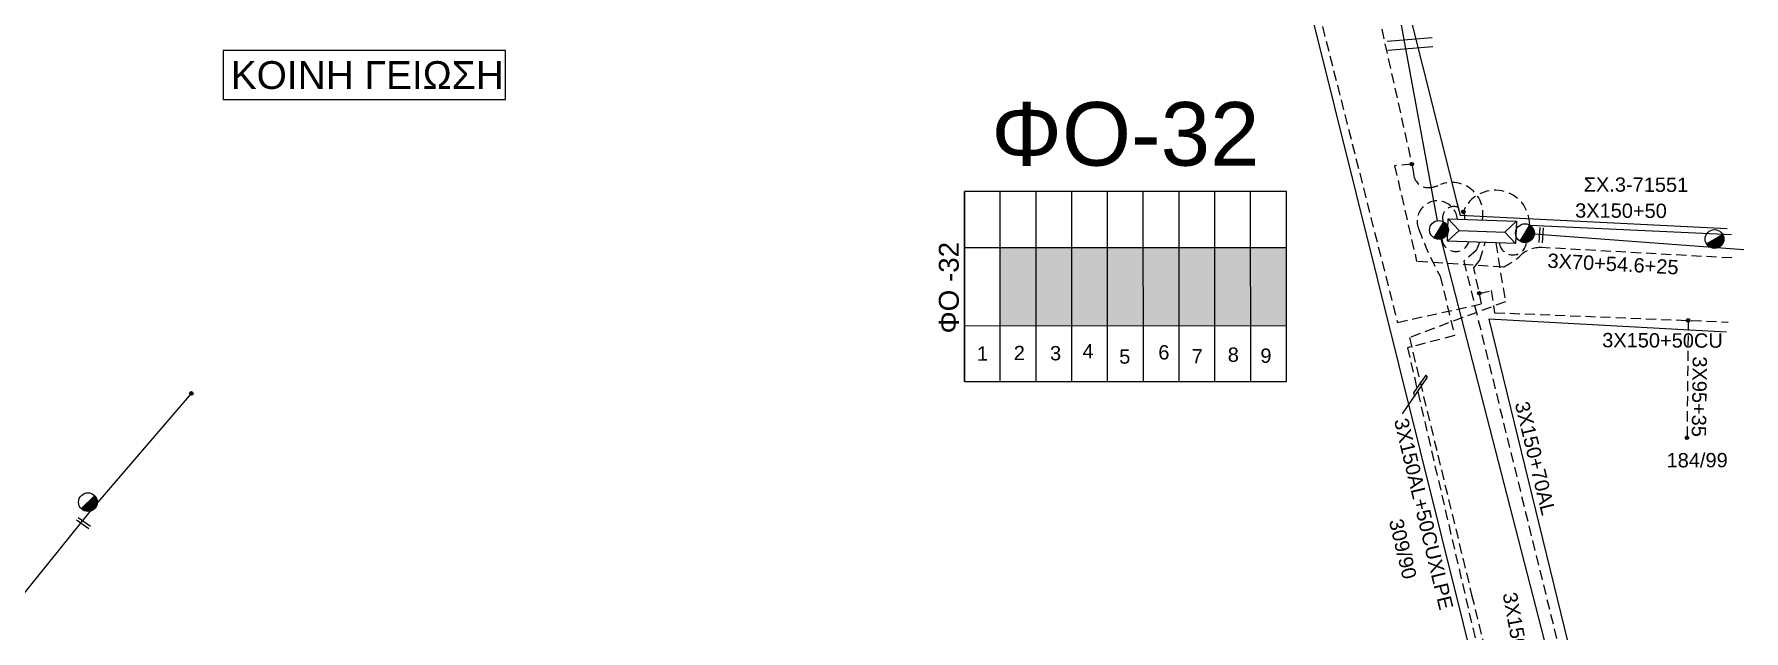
# Model space of a CAD drawing. Header units: millimetres. Extents: x 918 to 3138, y 719 to 1759.
# Drawn here: x 2747.2 to 2962.3, y 1454.1 to 1529.2 of the extents above; entities that cross this region are included whole.
import ezdxf
from ezdxf.enums import TextEntityAlignment as Align

# ---------------------------------------------------------------- set-up
doc = ezdxf.new("R2010")
doc.units = ezdxf.units.MM
doc.header["$LTSCALE"] = 0.5
doc.linetypes.add('DASHED', pattern=[19.05, 12.7, -6.35])
for name, color, linetype in [('Άγνωστα', 7, 'Continuous'), ('Ασφαλειοκιβώτια Χ.Τ 9 αναχωρήσεων', 7, 'Continuous'), ('Γυμνά εναέρια ΧΤ και ΦΟΠ (3Φ)   4x50+16AL', 7, 'Continuous'), ('Επιγραφές - Σχήματα', 7, 'Continuous'), ('Καλώδια ΧΤ   3x150+50CU', 7, 'DASHED'), ('Καλώδια ΧΤ   3x150+70AL', 7, 'DASHED'), ('Καλώδια ΧΤ   3x150AL+50CU', 7, 'DASHED'), ('Μηχανική τομή', 7, 'Continuous'), ('Στύλος ΦΜ', 7, 'Continuous'), ('Στύλος ΦΜ @ 1', 7, 'Continuous'), ('Συνδέσεις', 7, 'Continuous'), ('Συνεστραμμένα ΧΤ   3x70+54.6+25 AL', 7, 'SYN_LINE'), ('Τομή', 7, 'Continuous'), ('Υποσταθμός εναέριος 2 στύλων', 7, 'Continuous'), ('Υποσταθμός πόλεως', 7, 'Continuous'), ('Υπόβαθρο ΔΕΗ', 7, 'Continuous')]:
    doc.layers.add(name, color=color, linetype=linetype)
doc.styles.add('arial', font='ARIAL.TTF')
doc.styles.get("Standard").update_dxf_attribs({"font": 'ARIAL.TTF'})
doc.linetypes.add('SYN_LINE', pattern='A,0.5,-0.0001,["/\\/\\/\\/",Standard,S=0.1,R=0,X=0,Y=-0.05],-0.25', length=0.7501)

# ---------------------------------------------------------------- blocks, each defined once
blk = doc.blocks.new('ΑΣΦΑΛΕΙΟΚΙΒΩΤΙΟ ΥΠΟΣΤΑΘΜΟΥ 9 ΑΝΑΧΩΡΗΣΕΩΝ')
at = {"layer": 'Ασφαλειοκιβώτια Χ.Τ 9 αναχωρήσεων', "ltscale": 40}
for p, q in [((-23.8, 40.36), (24.02, 40.36)), ((-9.72, 40.36), (-9.72, -40.64)), ((9.94, 40.36), (9.94, -40.64)), ((-23.8, 31.36), (24.02, 31.36)), ((-23.8, 22.36), (24.02, 22.36)), ((-23.8, 13.36), (24.02, 13.36)), ((-23.8, 4.36), (24.02, 4.36)), ((-23.8, -4.64), (24.02, -4.64)), ((-23.8, -13.64), (24.02, -13.64)), ((-23.8, -22.64), (24.02, -22.64)), ((-23.8, -31.64), (24.02, -31.64))]:
    blk.add_line(p, q, dxfattribs=at)
at = {"layer": 'Ασφαλειοκιβώτια Χ.Τ 9 αναχωρήσεων'}
blk.add_lwpolyline([(-23.8, -40.64), (24.02, -40.64), (24.02, 40.36), (-23.8, 40.36)], close=True, dxfattribs=at)
for s, p in [('1', (-18.54, 37.25)), ('2', (-18.39, 27.98)), ('3', (-18.45, 18.85)), ('4', (-17.96, 10.67)), ('5', (-19.3, 1.44)), ('6', (-18.25, -8.4)), ('7', (-19.23, -16.79)), ('8', (-18.84, -25.86)), ('9', (-19.09, -34.08))]:
    blk.add_text(s, height=3.6, rotation=270, dxfattribs=at).set_placement(p)
at = {"layer": 'Ασφαλειοκιβώτια Χ.Τ 9 αναχωρήσεων', "ltscale": 40}
for tag, height, p in [('ΟΝΟΜΑ', 5, (-0.16, 44.31)), ('ΚΕΙΜΕΝΟ 1', 2, (17.06, 35.59)), ('ΚΕΙΜΕΝΟ 2', 2, (17.06, 26.88)), ('ΚΕΙΜΕΝΟ 3', 2, (17.06, 17.69)), ('ΚΕΙΜΕΝΟ 4', 2, (17.06, 8.71)), ('ΚΕΙΜΕΝΟ 5', 2, (17.06, -0.13)), ('ΚΕΙΜΕΝΟ 6', 2, (17.06, -9.05)), ('ΚΕΙΜΕΝΟ 7', 2, (17.06, -18.13)), ('ΚΕΙΜΕΝΟ 8', 2, (17.06, -26.85)), ('ΚΕΙΜΕΝΟ 9', 2, (17.06, -35.99)), ('ΣΧ', 2, (-0.1, -42.64))]:
    blk.add_attdef(tag, text='', height=height, dxfattribs=at).set_placement(p, align=Align.MIDDLE_CENTER)
blk = doc.blocks.new('ΜΗΧΑΝΙΚΗ ΤΟΜΗ')
at = {"layer": 'Μηχανική τομή', "ltscale": 40}
for p, q in [((-1.89, 0.78), (1.89, 0.78)), ((1.89, 0), (-1.89, 0))]:
    blk.add_line(p, q, dxfattribs=at)
blk = doc.blocks.new('ΥΠΟΣΤΑΘΜΟΣ ΕΝΑΕΡΙΟΣ ΕΠΙ 2 ΣΤΥΛΩΝ')
at = {"layer": 'Υποσταθμός εναέριος 2 στύλων', "linetype": 'Continuous'}
for points in [[(-11.97, -2.11, 0.574793), (-8.45, -0.07, 0.268822), (-9.64, 1.98)], [(9.68, -2.15, 0.574793), (13.19, -0.1, 0.268822), (12.01, 1.95)]]:
    blk.add_hatch(color=256, dxfattribs=at).paths.add_polyline_path(points)
for p, q in [((-11.97, -2.11), (-9.64, 1.98)), ((9.68, -2.15), (12.01, 1.95))]:
    blk.add_line(p, q, dxfattribs=at)
for centre in [(-10.81, -0.07), (10.84, -0.1)]:
    blk.add_circle(centre, 2.36, dxfattribs=at)
at = {"layer": 'Υποσταθμός πόλεως', "linetype": 'Continuous', "ltscale": 40}
blk.add_lwpolyline([(-8.57, 2.82), (8.57, 2.82), (8.57, -2.82), (-8.57, -2.82)], close=True, dxfattribs=at)
for points in [[(-5.75, 0), (-8.57, 2.82)], [(-8.57, -2.82), (-5.75, 0)], [(-5.75, 0), (5.75, 0)], [(5.75, 0), (8.57, 2.82)], [(8.57, -2.82), (5.75, 0)]]:
    blk.add_lwpolyline(points, dxfattribs=at)
at = {"layer": 'Υποσταθμός εναέριος 2 στύλων', "ltscale": 40, "flags": 1}
for tag, p in [('ΜΕΤΑΣΧΗΜΑΤΙΣΜΟΣ', (14.09, 2.51)), ('ΙΣΧΥΣ', (14.07, -0.28)), ('ΑΡΙΘΜΟΣ', (14.19, -3))]:
    blk.add_attdef(tag, p, '', height=1.8, dxfattribs=at)
blk = doc.blocks.new('ΥΠΑΡΧΩΝ ΤΣΙΜΕΝΤΕΝΙΟΣ ΣΤΥΛΟΣ')
at = {"layer": 'Στύλος ΦΜ'}
blk.add_hatch(color=7, dxfattribs=at).paths.add_polyline_path([(-1.29, -2.28, 0.574793), (2.62, 0, 0.268822), (1.3, 2.27)])
at = {"layer": 'Στύλος ΦΜ', "color": 7}
blk.add_line((-1.29, -2.28), (1.3, 2.27), dxfattribs=at)
blk.add_circle((0, 0), 2.62, dxfattribs=at)
at = {"layer": 'Στύλος ΦΜ', "flags": 4}
for tag, p in [('ΑΡΙΘΜΟΣ', (-4.68, 8.05)), ('ΤΥΠΟΣ', (-4.91, 3.03))]:
    blk.add_attdef(tag, p, '', height=4, dxfattribs=at)
blk = doc.blocks.new('_ΣΥΝΔΕΣΗ')
at = {"layer": 'Συνδέσεις', "linetype": 'SYN_LINE', "ltscale": 40}
blk.add_hatch(color=256, dxfattribs=at).paths.add_polyline_path([(0.5, -0.01, 1), (-0.5, -0.01, 1)])
at = {"layer": 'Συνδέσεις'}
blk.add_circle((0, -0.01), 0.5, dxfattribs=at)
blk = doc.blocks.new('ΤΟΜΗ')
at = {"layer": 'Τομή', "ltscale": 40}
for p, q in [((-5.68, 0), (5.68, 0)), ((5.68, -2.33), (-5.68, -2.33))]:
    blk.add_line(p, q, dxfattribs=at)

msp = doc.modelspace()

# ---------------------------------------------------------------- hatches: boundary and pattern name
at = {"layer": 'Ασφαλειοκιβώτια Χ.Τ 9 αναχωρήσεων', "ltscale": 40}
for color, points in [(30, [(2868.73, 1502.31), (2868.74, 1492.49), (2873.24, 1492.49), (2873.23, 1502.32)]), (2, [(2873.23, 1502.32), (2873.24, 1492.49), (2877.74, 1492.49), (2877.73, 1502.32)]), (5, [(2877.73, 1502.32), (2877.74, 1492.49), (2882.24, 1492.49), (2882.23, 1502.32)]), (6, [(2882.23, 1502.32), (2882.24, 1492.49), (2886.74, 1492.49), (2886.73, 1502.32)]), (133, [(2886.73, 1502.32), (2886.74, 1492.49), (2891.24, 1492.5), (2891.23, 1502.32)]), (27, [(2891.23, 1502.32), (2891.24, 1492.5), (2895.74, 1492.5), (2895.73, 1502.32)]), (173, [(2895.73, 1502.32), (2895.74, 1492.5), (2900.24, 1492.5), (2900.23, 1502.33)]), (1, [(2900.23, 1502.33), (2900.24, 1492.5), (2904.74, 1492.5), (2904.73, 1502.33)])]:
    msp.add_hatch(color=color, dxfattribs=at).paths.add_polyline_path(points)

# ---------------------------------------------------------------- linework, layer by layer
at = {"layer": 'Άγνωστα', "color": 5, "linetype": 'DASHED', "ltscale": 0.2}
for points in [[(2926.25, 1505.89, 1.174381), (2921.39, 1504.62, 0.040191), (2924.08, 1498.73)], [(2924.08, 1498.73), (2925.89, 1491.23), (2919.97, 1489.71), (2928.79, 1451.82), (2930.72, 1443.27), (2927.21, 1440.36), (2932.1, 1433.49, -0.319834), (2932.1, 1431.76), (2905.42, 1410.27, -0.089255), (2902.06, 1408.43, -0.011656), (2899.36, 1407.6), (2889.56, 1399.7), (2888.62, 1397.54)]]:
    msp.add_lwpolyline(points, format="xyb", dxfattribs=at)
at = {"layer": 'Άγνωστα', "color": 173, "linetype": 'DASHED', "ltscale": 0.2}
msp.add_lwpolyline([(2926.98, 1506.8, -0.831931), (2935.34, 1505.14)], format="xyb", dxfattribs=at)
at = {"layer": 'Άγνωστα', "color": 30, "ltscale": 40}
msp.add_lwpolyline([(2958.86, 1410.57), (2957.02, 1421.42), (2939.71, 1443.12), (2924.22, 1503.39)], dxfattribs=at)
at = {"layer": 'Άγνωστα', "color": 173, "ltscale": 40}
msp.add_lwpolyline([(2934.74, 1504.12), (2962.28, 1502.07)], dxfattribs=at)
at = {"layer": 'Άγνωστα', "color": 133, "linetype": 'DASHED', "ltscale": 0.2}
msp.add_lwpolyline([(2931.08, 1502.9), (2932.28, 1495.49), (2920.2, 1490.99), (2928.04, 1458.62), (2931.79, 1443.13), (2928.42, 1440.33), (2931.65, 1435.89)], dxfattribs=at)
at = {"layer": 'Άγνωστα', "color": 27, "linetype": 'DASHED', "ltscale": 0.2}
msp.add_lwpolyline([(2955.28, 1493.14), (2955.13, 1478.37)], dxfattribs=at)
at = {"layer": 'Άγνωστα', "color": 173, "linetype": 'DASHED', "ltscale": 0.2}
msp.add_arc((2925.79, 1506.06), 1.41, 351.6939, 200.0035, dxfattribs=at)
at = {"layer": 'Γυμνά εναέρια ΧΤ και ΦΟΠ (3Φ)   4x50+16AL', "color": 1, "linetype": 'DASHED', "ltscale": 0.2}
for points in [[(2889.84, 1586.36), (2888.77, 1588.64, -0.938876), (2890.1, 1589.51), (2895.06, 1579.74), (2898.65, 1577.37), (2909.13, 1552.01), (2916.31, 1531.67), (2920.64, 1512.21), (2920.78, 1511.35, 0.376553), (2922.58, 1509.86, 0.107262), (2924.11, 1510.24, -0.595527), (2929.38, 1505.77)], [(2960.76, 1501), (2936.86, 1502.31, 0.206516), (2934.21, 1501.34, -0.082018), (2932.03, 1499.86), (2921.12, 1500.57)]]:
    msp.add_lwpolyline(points, format="xyb", dxfattribs=at)
at = {"layer": 'Γυμνά εναέρια ΧΤ και ΦΟΠ (3Φ)   4x50+16AL', "color": 27, "linetype": 'DASHED', "ltscale": 0.2}
msp.add_lwpolyline([(2890.19, 1580.55), (2894.32, 1571.65), (2893.72, 1570.85), (2907.87, 1535.66), (2918.71, 1492.89), (2929.29, 1495.23), (2928.31, 1499.78), (2929.05, 1500.72), (2929.74, 1502.94)], dxfattribs=at)
at = {"layer": 'Γυμνά εναέρια ΧΤ και ΦΟΠ (3Φ)   4x50+16AL', "color": 1, "linetype": 'DASHED', "ltscale": 0.2}
msp.add_lwpolyline([(2920.5, 1512.81), (2918.35, 1512.6), (2921.12, 1500.57)], dxfattribs=at)
at = {"layer": 'Επιγραφές - Σχήματα', "color": 173}
msp.add_line((2918.99, 1531.2), (2923.71, 1505.69), dxfattribs=at)
at = {"layer": 'Επιγραφές - Σχήματα', "color": 190}
msp.add_lwpolyline([(2770.98, 1520.94), (2806.49, 1520.94), (2806.49, 1527.12), (2770.98, 1527.12)], close=True, dxfattribs=at)
at = {"layer": 'Επιγραφές - Σχήματα', "ltscale": 0.2}
msp.add_lwpolyline([(2919.33, 1481.4), (2922.48, 1485.99), (2922.26, 1486.24), (2920.72, 1484.03), (2920.85, 1483.54)], dxfattribs=at)
at = {"layer": 'Επιγραφές - Σχήματα', "color": 30, "linetype": 'DASHED', "ltscale": 0.2}
msp.add_arc((2926.03, 1503.55), 1.74, 184.843, 342.0429, dxfattribs=at)
at = {"layer": 'Επιγραφές - Σχήματα', "color": 2, "linetype": 'DASHED', "ltscale": 0.2}
msp.add_arc((2933.23, 1503.09), 1.71, 186.9641, 355.7898, dxfattribs=at)
at = {"layer": 'Καλώδια ΧΤ   3x150+50CU', "color": 27, "linetype": 'DASHED', "ltscale": 0.2}
msp.add_lwpolyline([(2929, 1496.55), (2930.48, 1496.9), (2930.93, 1494.12), (2960.29, 1492.94)], dxfattribs=at)
at = {"layer": 'Καλώδια ΧΤ   3x150+70AL', "color": 6, "ltscale": 0.2}
msp.add_lwpolyline([(2929.02, 1502.97), (2928.6, 1501.93), (2927.05, 1500.58), (2941.19, 1443.09), (2947.58, 1435.41)], dxfattribs=at)
at = {"layer": 'Συνεστραμμένα ΧΤ   3x70+54.6+25 AL', "color": 2, "ltscale": 20}
for points in [[(2935.37, 1505.12), (2960.72, 1503.97)], [(2766.95, 1483.96), (2754.19, 1469.12), (2727.45, 1435.94), (2726.59, 1433.85), (2711.01, 1421.74)]]:
    msp.add_lwpolyline(points, dxfattribs=at)
at = {"layer": 'Υπόβαθρο ΔΕΗ'}
for points in [[(2960.55, 1591.12), (2944.48, 1594.54), (2918.73, 1598.9), (2891.38, 1602.42), (2902.09, 1580.09), (2914.5, 1550.11), (2919.7, 1533.73), (2926.08, 1508.33), (2926.59, 1506.37), (2960.2, 1504.71)], [(2929.7, 1444.17), (2908.13, 1530.74), (2906.83, 1535.54), (2893.01, 1570.15), (2814.23, 1531.62)], [(2960.12, 1491.65), (2930.2, 1493.29), (2942.43, 1443.16), (2959.43, 1422.37)]]:
    msp.add_lwpolyline(points, dxfattribs=at)

# ---------------------------------------------------------------- block references
at = {"layer": 'Ασφαλειοκιβώτια Χ.Τ 9 αναχωρήσεων', "xscale": 0.4999999999999999, "yscale": 0.4999999999999999, "zscale": 0.4999999999999999, "rotation": 90.02126055866438}
msp.add_blockref('ΑΣΦΑΛΕΙΟΚΙΒΩΤΙΟ ΥΠΟΣΤΑΘΜΟΥ 9 ΑΝΑΧΩΡΗΣΕΩΝ', (2884.42, 1497.35), dxfattribs=at).add_auto_attribs({'ΟΝΟΜΑ': 'ΦΟ -32'})
at = {"layer": 'Μηχανική τομή'}
for p, xscale, yscale, zscale, rotation in [((2936.98, 1503.85), 0.4999999999999996, 0.4999999999999996, 0.4999999999999996, 86.70039227472226), ((2753.29, 1467.48), 0.5000000000000239, 0.5000000000000239, 0.5000000000000239, 324.872524270669)]:
    msp.add_blockref('ΜΗΧΑΝΙΚΗ ΤΟΜΗ', p, dxfattribs=dict(at, xscale=xscale, yscale=yscale, zscale=zscale, rotation=rotation))
at = {"layer": 'Στύλος ΦΜ @ 1', "ltscale": 40}
for p, xscale, yscale, zscale, rotation in [((2958.59, 1503.39), 0.4499999999998181, 0.4499999999998181, 0.4499999999998181, 329.4999534400037), ((2753.97, 1470.28), 0.44999999999982, 0.44999999999982, 0.44999999999982, 343.8552907262628)]:
    msp.add_blockref('ΥΠΑΡΧΩΝ ΤΣΙΜΕΝΤΕΝΙΟΣ ΣΤΥΛΟΣ', p, dxfattribs=dict(at, xscale=xscale, yscale=yscale, zscale=zscale, rotation=rotation))
at = {"layer": 'Συνδέσεις', "xscale": 0.4500000000002728, "yscale": 0.4500000000002728, "zscale": 0.4500000000002728}
for p in [(2920.51, 1512.81), (2926.99, 1506.8), (2929.01, 1496.56), (2955.28, 1493.15), (2766.98, 1483.96), (2955.13, 1478.37)]:
    msp.add_blockref('_ΣΥΝΔΕΣΗ', p, dxfattribs=at)
at = {"layer": 'Τομή', "xscale": 0.5000000000000229, "yscale": 0.5000000000000229, "zscale": 0.5000000000000229, "rotation": 4.841933743766051}
msp.add_blockref('ΤΟΜΗ', (2920.24, 1528.51), dxfattribs=at)
at = {"layer": 'Υποσταθμός εναέριος 2 στύλων', "xscale": 0.4999999999999998, "yscale": 0.4999999999999998, "zscale": 0.4999999999999998, "rotation": 357.9442251171555}
msp.add_blockref('ΥΠΟΣΤΑΘΜΟΣ ΕΝΑΕΡΙΟΣ ΕΠΙ 2 ΣΤΥΛΩΝ', (2929.33, 1504.37), dxfattribs=at)

# ---------------------------------------------------------------- texts
at = {"layer": 'Άγνωστα', "ltscale": 40, "char_height": 1.8, "width": 17.1868, "attachment_point": 1, "style": 'arial'}
for s, insert, rotation in [('3X150+50', (2941.06, 1507.88), 359.7495), ('3X95+35', (2957.65, 1488.61), 269.2754), ('3X150AL+50CUXLPE', (2920.01, 1481), 283.4958)]:
    msp.add_mtext(s, dxfattribs=dict(at, insert=insert, rotation=rotation))
at = {"layer": 'Επιγραφές - Σχήματα', "color": 190, "insert": (2771.93, 1525.77), "char_height": 3.5, "width": 35.1311, "attachment_point": 1}
msp.add_mtext('KOINH ΓΕΙΩΣΗ', dxfattribs=at)
at = {"layer": 'Επιγραφές - Σχήματα', "ltscale": 40, "insert": (2867.59, 1520.62), "char_height": 8, "width": 17.8089, "attachment_point": 1, "style": 'arial'}
msp.add_mtext('ΦO-32', dxfattribs=at)
at = {"layer": 'Επιγραφές - Σχήματα', "ltscale": 40, "char_height": 1.8, "width": 17.1868, "attachment_point": 1, "style": 'arial'}
for s, insert, rotation in [('ΣX.3-71551', (2942.13, 1511.16), 359.7495), ('184/99', (2952.56, 1476.45), 0.1226), ('309/90', (2919.37, 1468.34), 283.4958)]:
    msp.add_mtext(s, dxfattribs=dict(at, insert=insert, rotation=rotation))
at = {"layer": 'Καλώδια ΧΤ   3x150+50CU', "ltscale": 0.2, "insert": (2944.47, 1491.57), "char_height": 1.8, "width": 17.1868, "attachment_point": 1, "rotation": 359.7495, "style": 'arial'}
msp.add_mtext('3X150+50CU', dxfattribs=at)
at = {"layer": 'Καλώδια ΧΤ   3x150+70AL', "ltscale": 0.2, "insert": (2935.2, 1483.11), "char_height": 1.8, "width": 17.1868, "attachment_point": 1, "rotation": 283.6397, "style": 'arial'}
msp.add_mtext('3X150+70AL', dxfattribs=at)
at = {"layer": 'Καλώδια ΧΤ   3x150AL+50CU', "ltscale": 0.2, "insert": (2933.7, 1459.07), "char_height": 1.8, "width": 17.1868, "attachment_point": 1, "rotation": 280.3383, "style": 'arial'}
msp.add_mtext('3X150AL+50CU', dxfattribs=at)
at = {"layer": 'Συνεστραμμένα ΧΤ   3x70+54.6+25 AL', "ltscale": 40, "insert": (2937.64, 1501.58), "char_height": 1.8, "width": 17.1868, "attachment_point": 1, "rotation": 357.0151, "style": 'arial'}
msp.add_mtext('3X70+54.6+25', dxfattribs=at)

doc.saveas('drawing.dxf')
